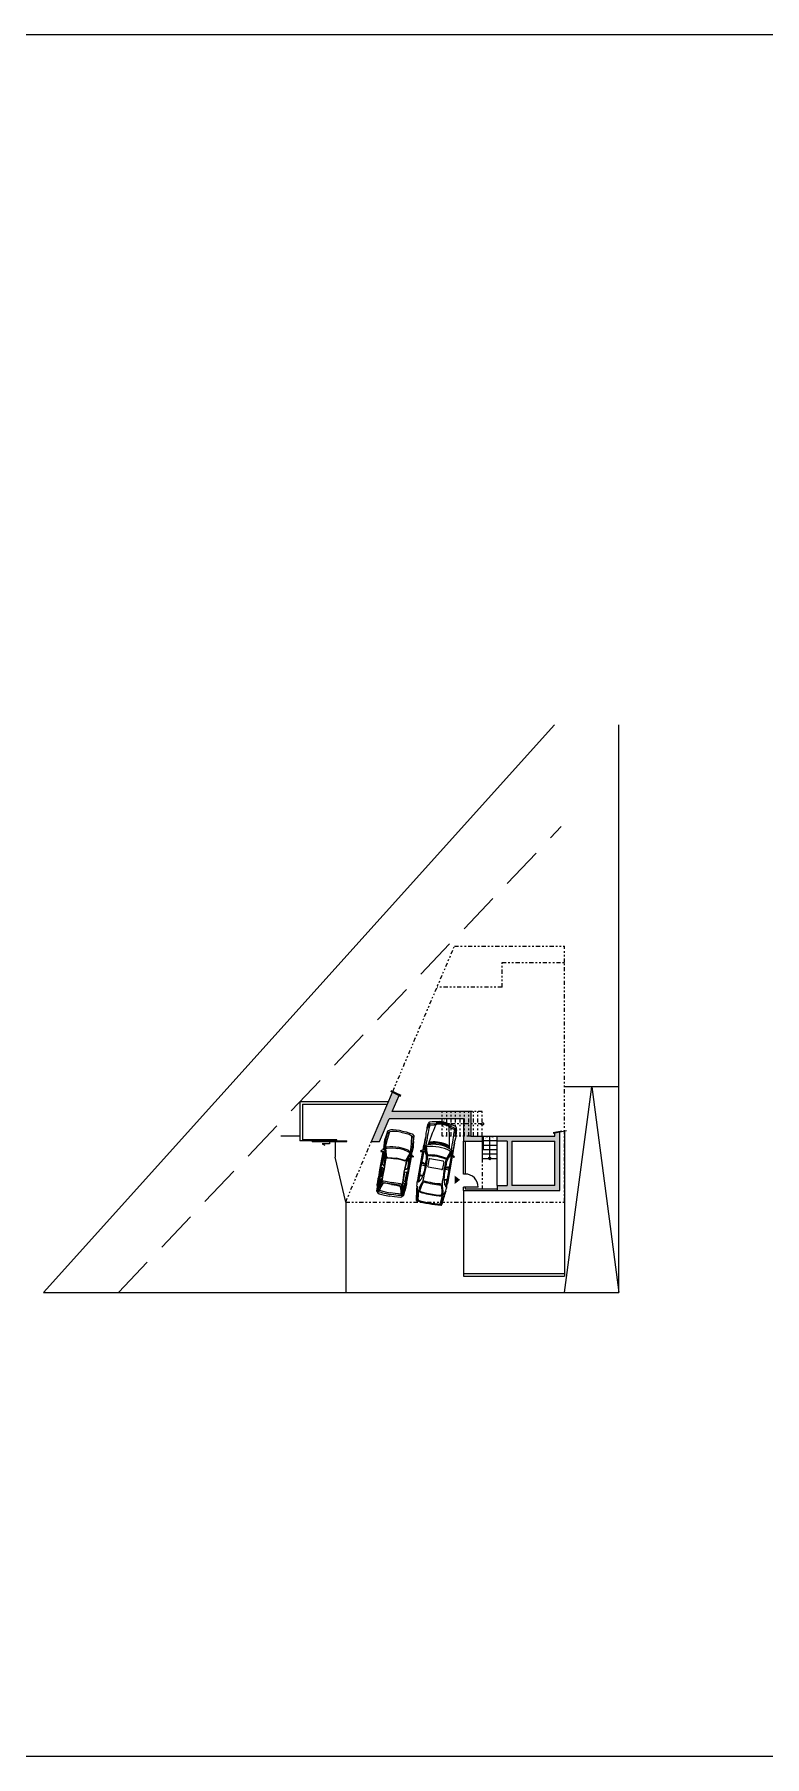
# Model space of a CAD drawing. Header units: millimetres. Extents: x 589 to 1175, y -455 to -172.
# Drawn here: x 969.8 to 1014.1, y -404.2 to -299.6 of the extents above; entities that cross this region are included whole.
import ezdxf

# ---------------------------------------------------------------- set-up
doc = ezdxf.new("R2010")
doc.units = ezdxf.units.MM
doc.linetypes.add('DASHED', pattern=[19.05, 12.7, -6.35])
doc.linetypes.add('DIVIDE', pattern=[1.25, 0.5, -0.25, 0, -0.25, 0, -0.25])
for name, color, linetype in [('dveře', 3, 'Continuous'), ('pohled', 4, 'Continuous'), ('SRAFA', 251, 'Continuous'), ('stafaz', 252, 'Continuous'), ('ZARIZOVAKY', 251, 'Continuous'), ('ZDIVO', 1, 'Continuous')]:
    doc.layers.add(name, color=color, linetype=linetype)

# ---------------------------------------------------------------- blocks, each defined once
blk = doc.blocks.new('SYM_AUTO_MERCEDES_MB100-O')
at = {"linetype": 'Continuous'}
for p, q in [((2, 25), (2, 25)), ((7, 0), (16, 0)), ((12, 37), (17, 38)), ((15, 39), (24, 76)), ((22, 0), (22, 3)), ((22, -3), (22, 0)), ((22, 0), (23, 0)), ((24, 76), (32, 77)), ((26, 50), (32, 77)), ((113, 89), (115, 90)), ((137, 56), (145, 57)), ((159, 90), (187, 90)), ((159, 89), (186, 89)), ((185, 87), (194, 103)), ((192, 85), (199, 101)), ((195, 76), (193, 85)), ((194, 89), (363, 90)), ((195, 90), (361, 91)), ((197, 104), (199, 103)), ((235, 41), (235, -41)), ((240, 46), (279, 46)), ((268, 62), (260, 86)), ((269, 90), (269, 86)), ((269, 86), (273, 62)), ((280, 62), (279, 86)), ((285, 41), (285, -41)), ((340, 65), (340, 85)), ((346, 85), (346, 66)), ((361, 91), (363, 90)), ((411, 89), (412, 90)), ((434, 73), (490, 68)), ((2, -25), (2, -25)), ((17, -38), (12, -37)), ((24, -76), (15, -39)), ((32, -77), (24, -76)), ((32, -77), (26, -50)), ((115, -90), (113, -89)), ((145, -57), (137, -56)), ((186, -89), (159, -89)), ((187, -90), (159, -90)), ((194, -103), (185, -87)), ((199, -101), (192, -85)), ((193, -85), (195, -76)), ((363, -90), (194, -89)), ((361, -91), (195, -90)), ((199, -103), (197, -104)), ((240, -46), (279, -46)), ((260, -86), (268, -62)), ((273, -62), (269, -86)), ((269, -86), (269, -90)), ((279, -86), (280, -62)), ((340, -85), (340, -65)), ((346, -66), (346, -85)), ((363, -90), (361, -91)), ((412, -90), (411, -89)), ((490, -68), (434, -73))]:
    blk.add_line(p, q, dxfattribs=at)
for points in [[(9, 34), (10, 35), (10, 36), (12, 37), (13, 38), (17, 40), (20, 42), (22, 43), (24, 45), (25, 48), (26, 50)], [(24, 76), (24, 78), (25, 79), (26, 80), (27, 82), (29, 82), (32, 83), (36, 84), (40, 85), (46, 85), (48, 86), (51, 87), (53, 88), (53, 89), (53, 89), (53, 90), (53, 90), (52, 91), (51, 91)], [(32, 77), (33, 78), (33, 79), (34, 80), (36, 81), (38, 81), (40, 82), (43, 82), (44, 83), (44, 83), (44, 83), (44, 84), (43, 84), (42, 85), (42, 85)], [(53, 89), (69, 90), (76, 91), (84, 91), (98, 90), (113, 89), (125, 89), (136, 89), (148, 89), (159, 89)], [(115, 90), (125, 90), (136, 90), (148, 90), (159, 90)], [(158, 79), (159, 80), (160, 81), (161, 83), (163, 83), (165, 84), (168, 84), (171, 84)], [(158, 79), (168, 77), (177, 75), (187, 72), (191, 71), (196, 69), (208, 64), (214, 61), (220, 59), (225, 58), (232, 56), (240, 56), (250, 56), (261, 56), (288, 56), (316, 57), (343, 58), (357, 58), (371, 59)], [(161, 89), (162, 88), (164, 87), (165, 87), (170, 85)], [(169, 74), (175, 72), (182, 71), (188, 69), (195, 66), (203, 63), (212, 60)], [(170, 85), (184, 80), (191, 78), (198, 75), (210, 69), (216, 67), (222, 65), (226, 64), (234, 63), (241, 62), (251, 62), (260, 62), (275, 62), (290, 62), (305, 62), (313, 62), (320, 63), (330, 64), (339, 65), (348, 67), (353, 68), (357, 69), (361, 70), (365, 72), (369, 74), (372, 75), (374, 76), (378, 79), (382, 81), (383, 83), (384, 83), (385, 85), (385, 86), (385, 87), (385, 87), (383, 88), (382, 88), (380, 88), (377, 89), (370, 89), (367, 89), (364, 90)], [(192, 85), (192, 83), (191, 81), (192, 79), (192, 78), (193, 77)], [(411, 89), (399, 90), (393, 91), (387, 91), (375, 90), (363, 90)], [(371, 59), (379, 61), (402, 68), (410, 71), (416, 72), (420, 72), (427, 73), (430, 73), (434, 73)], [(381, 56), (395, 60), (409, 64), (415, 65), (421, 66), (428, 67), (432, 67), (436, 67)], [(411, 89), (411, 89), (412, 88), (413, 87), (414, 86), (415, 86)], [(438, -72), (440, -70), (441, -68), (443, -65), (444, -62), (444, -58), (445, -53), (445, -48), (446, -36), (447, -23), (447, -12), (447, 0), (447, 12), (447, 23), (446, 36), (445, 48), (445, 55), (444, 58), (444, 62), (443, 65), (442, 67), (440, 70), (439, 71), (438, 72)], [(439, -65), (439, -63), (440, -60), (441, -57), (441, -53), (442, -48), (442, -35), (443, -23), (443, -12), (443, 0), (443, 12), (443, 23), (442, 35), (442, 48), (441, 53), (441, 57), (440, 61), (439, 63), (439, 65)], [(9, -34), (10, -35), (10, -36), (12, -37), (13, -38), (17, -40), (20, -42), (22, -43), (24, -45), (25, -48), (26, -50)], [(24, -76), (24, -78), (25, -79), (26, -80), (27, -82), (29, -82), (32, -83), (36, -84), (40, -85), (46, -85), (48, -86), (51, -87), (53, -88), (53, -89), (53, -89), (53, -90), (53, -90), (52, -91), (51, -91)], [(32, -77), (33, -78), (33, -79), (34, -80), (36, -81), (38, -81), (40, -82), (43, -82), (44, -83), (44, -83), (44, -83), (44, -84), (43, -84), (42, -85), (42, -85)], [(53, -89), (69, -90), (76, -91), (84, -91), (98, -90), (113, -89), (125, -89), (136, -89), (148, -89), (159, -89)], [(115, -90), (125, -90), (136, -90), (148, -90), (159, -90)], [(158, -79), (168, -77), (177, -75), (187, -72), (191, -71), (196, -69), (208, -64), (214, -61), (220, -59), (225, -58), (232, -56), (240, -56), (250, -56), (261, -56), (288, -56), (316, -57), (343, -58), (357, -58), (371, -59)], [(158, -79), (159, -80), (160, -81), (161, -83), (163, -83), (165, -84), (168, -84), (171, -84)], [(161, -89), (162, -88), (164, -87), (165, -87), (170, -85)], [(169, -74), (175, -72), (182, -71), (188, -69), (195, -66), (203, -63), (212, -60)], [(170, -85), (184, -80), (191, -78), (198, -75), (210, -69), (216, -67), (222, -65), (226, -64), (234, -63), (241, -62), (251, -62), (260, -62), (275, -62), (290, -62), (305, -62), (313, -62), (320, -63), (330, -64), (339, -65), (348, -67), (353, -68), (357, -69), (361, -70), (365, -72), (369, -74), (372, -75), (374, -76), (378, -79), (382, -81), (383, -83), (384, -83), (385, -85), (385, -86), (385, -87), (385, -87), (383, -88), (382, -88), (380, -88), (377, -89), (370, -89), (367, -89), (364, -90)], [(192, -85), (192, -83), (191, -81), (192, -79), (192, -78), (193, -77)], [(411, -89), (399, -90), (393, -91), (387, -91), (375, -90), (363, -90)], [(371, -59), (379, -61), (402, -68), (410, -71), (416, -72), (420, -72), (427, -73), (430, -73), (434, -73)], [(381, -56), (395, -60), (409, -64), (415, -65), (421, -66), (428, -67), (432, -67), (436, -67)], [(411, -89), (411, -89), (412, -88), (413, -87), (414, -86), (415, -86)]]:
    blk.add_lwpolyline(points, dxfattribs=at)
blk.add_lwpolyline([(22, 4), (22, 4), (22, 3), (21, 2), (21, 0), (21, -1), (21, -2), (22, -3), (22, -4), (23, -4), (23, -3), (23, -2), (23, 0), (23, 1), (23, 2), (23, 3), (22, 4)], close=True, dxfattribs=at)
for centre, radius, start, end in [((257, 0), 257, 174.6058, 185.3942), ((2, 24), 0.965, 119.9997, 174.6053), ((2, 26), 0.965, 300.0004, 354.1366), ((257, 0), 255, 162.1445, 174.1358), ((257, 0), 253, 171.9891, 188.0108), ((9, 35), 2.9, 103.3142, 171.9889), ((257, 0), 250, 172.2355, 187.7644), ((498, -2031), 2126, 99.4355, 103.3142), ((13, 33), 3.86, 104.9999, 172.2352), ((257, 0), 245, 171.1574, 188.8425), ((27, 74), 14, 137.6237, 162.1445), ((266, 0), 250, 171.6946, 188.3054), ((20, 81), 3.86, 112.2121, 137.6236), ((17, 36), 1.93, 351.6951, 464.9998), ((52, 1), 90.4, 90.7834, 112.2122), ((132, -2311), 2390, 89.3683, 92.388), ((336, 0), 210, 165.6395, 194.3605), ((336, 0), 207, 164.1727, 195.8273), ((336, 0), 203, 163.7512, 196.2488), ((138, 51), 5.79, 98.0001, 165.6394), ((322, 0), 182, 154.3187, 205.6813), ((424, 0), 269, 164.685, 195.3149), ((168, 70), 3.86, 77.927, 164.6849), ((264, -3637), 3723, 91.2871, 91.4313), ((181, 90), 4.83, 271.2868, 330), ((264, -3637), 3723, 88.1533, 91.1104), ((196, 102), 2.41, 60, 150), ((198, 102), 1.93, 334.9997, 420.0007), ((459, 0), 252, 167.0898, 192.9101), ((211, 57), 2.9, 347.0902, 425.6874), ((459, 0), 246, 166.1663, 193.8337), ((240, 41), 5.79, 90, 180), ((279, 41), 5.79, 0, 90), ((-163, 0), 537, 353.661, 366.339), ((382, 53), 2.9, 105.2363, 185.5695), ((-163, 0), 544, 354.4299, 365.5701), ((335, -896), 988, 80.724, 85.5324), ((335, -896), 984, 80.9706, 85.3527), ((436, 64), 2.9, 27.3005, 86.6664), ((489, 72), 4.83, 5.6921, 80.971), ((490, 63), 4.83, 4.9844, 85.0003), ((-233, 0), 730, 354.308, 365.692), ((494, 74), 5.79, 5.8269, 80.7242), ((-233, 0), 736, 354.1733, 365.8267), ((2, -24), 0.965, 185.3948, 240.0004), ((2, -26), 0.965, 5.8634, 59.9996), ((257, 0), 255, 185.8642, 197.8555), ((9, -35), 2.9, 188.0112, 256.6859), ((13, -33), 3.86, 187.7641, 254.9999), ((498, 2031), 2126, 256.6859, 260.5645), ((27, -74), 14, 197.8555, 222.3764), ((17, -36), 1.93, 254.9998, 368.3062), ((20, -81), 3.86, 222.3764, 247.7879), ((52, -1), 90.4, 247.7879, 269.2167), ((132, 2311), 2390, 267.6121, 270.6318), ((138, -51), 5.79, 194.3606, 262), ((168, -70), 3.86, 195.3151, 282.0731), ((264, 3637), 3723, 268.5688, 268.7129), ((181, -90), 4.83, 30, 88.7132), ((264, 3637), 3723, 268.8897, 271.8468), ((196, -102), 2.41, 210.0001, 300.0001), ((198, -102), 1.93, 299.9994, 385.0004), ((211, -57), 2.9, 294.3127, 372.9098), ((240, -41), 5.79, 180, 270), ((279, -41), 5.79, 270, 360), ((382, -53), 2.9, 174.4305, 254.7637), ((335, 896), 988, 274.4677, 279.276), ((335, 896), 984, 274.6473, 279.0294), ((436, -64), 2.9, 273.3337, 332.6995), ((490, -63), 4.83, 274.9998, 355.0156), ((489, -72), 4.83, 279.0291, 354.3079), ((494, -74), 5.79, 279.2759, 354.1731)]:
    blk.add_arc(centre, radius, start, end, dxfattribs=at)
blk = doc.blocks.new('SYM_ZUBEHOER_PKW_PKW_2')
at = {"linetype": 'Continuous'}
for p, q in [((-1, 335, 2), (-4, 312, 2)), ((0, 336, 2), (-1, 335, 2)), ((2, 315, 2), (-1, 265, 2)), ((1, 348, 2), (0, 336, 2)), ((4, 369, 2), (1, 348, 2)), ((3, 336, 2), (2, 315, 2)), ((5, 353, 2), (3, 336, 2)), ((16, 378, 2), (4, 369, 2)), ((9, 362, 2), (5, 353, 2)), ((11, 318, 2), (7, 263, 2)), ((18, 368, 2), (9, 362, 2)), ((17, 368, 2), (11, 318, 2)), ((22, 380, 2), (16, 378, 2)), ((34, 373, 2), (18, 368, 2)), ((36, 382, 2), (22, 380, 2)), ((58, 376, 2), (34, 373, 2)), ((54, 384, 2), (36, 382, 2)), ((76, 385, 2), (54, 384, 2)), ((85, 377, 2), (58, 376, 2)), ((85, 386, 2), (76, 385, 2)), ((85, 386, 2), (93, 385, 2)), ((85, 377, 2), (112, 376, 2)), ((93, 385, 2), (116, 384, 2)), ((112, 376, 2), (136, 373, 2)), ((116, 384, 2), (134, 382, 2)), ((134, 382, 2), (147, 380, 2)), ((136, 373, 2), (151, 368, 2)), ((147, 380, 2), (154, 378, 2)), ((151, 368, 2), (161, 362, 2)), ((153, 368, 2), (159, 318, 2)), ((154, 378, 2), (166, 369, 2)), ((159, 318, 2), (163, 263, 2)), ((161, 362, 2), (165, 353, 2)), ((165, 353, 2), (167, 336, 2)), ((166, 369, 2), (169, 348, 2)), ((167, 336, 2), (168, 315, 2)), ((168, 315, 2), (171, 265, 2)), ((169, 348, 2), (169, 336, 2)), ((169, 336, 2), (171, 335, 2)), ((171, 335, 2), (173, 312, 2)), ((-13, 247, 2), (-15, 241, 2)), ((-15, 241, 2), (2, 244, 2)), ((4, 253, 2), (-13, 247, 2)), ((-4, 312, 2), (-4, 298, 2)), ((-4, 298, 2), (-2, 276, 2)), ((-2, 274, 2), (-3, 268, 2)), ((-3, 268, 2), (-1, 266, 2)), ((-2, 228, 2), (-3, 172, 2)), ((-2, 276, 2), (-2, 274, 2)), ((-1, 266, 2), (-2, 251, 2)), ((-2, 243, 2), (-2, 228, 2)), ((-1, 263, 2), (5, 259, 2)), ((-1, 252, 2), (-1, 263, 2)), ((2, 244, 2), (8, 239, 2)), ((4, 242, 2), (3, 213, 2)), ((3, 213, 2), (3, 171, 2)), ((5, 258, 2), (4, 253, 2)), ((5, 259, 2), (21, 207, 2)), ((7, 262, 2), (20, 267, 2)), ((7, 263, 2), (14, 238, 2)), ((8, 268, 2), (14, 270, 2)), ((9, 231, 2), (8, 193, 2)), ((18, 203, 2), (9, 231, 2)), ((10, 263, 2), (15, 245, 2)), ((14, 270, 2), (17, 275, 2)), ((14, 238, 2), (22, 213, 2)), ((15, 245, 2), (21, 225, 2)), ((17, 275, 2), (35, 279, 2)), ((20, 267, 2), (49, 274, 2)), ((21, 225, 2), (25, 214, 2)), ((22, 213, 2), (25, 210, 2)), ((25, 214, 2), (28, 212, 2)), ((25, 210, 2), (28, 209, 2)), ((28, 212, 2), (32, 212, 2)), ((28, 209, 2), (53, 211, 2)), ((32, 212, 2), (60, 215, 2)), ((35, 279, 2), (53, 282, 2)), ((49, 274, 2), (72, 277, 2)), ((53, 282, 2), (70, 284, 2)), ((53, 211, 2), (85, 212, 2)), ((60, 215, 2), (85, 216, 2)), ((70, 284, 2), (85, 284, 2)), ((72, 277, 2), (85, 277, 2)), ((100, 284, 2), (85, 284, 2)), ((97, 277, 2), (85, 277, 2)), ((110, 215, 2), (85, 216, 2)), ((117, 211, 2), (85, 212, 2)), ((121, 274, 2), (97, 277, 2)), ((117, 282, 2), (100, 284, 2)), ((138, 212, 2), (110, 215, 2)), ((135, 279, 2), (117, 282, 2)), ((142, 209, 2), (117, 211, 2)), ((150, 267, 2), (121, 274, 2)), ((153, 275, 2), (135, 279, 2)), ((142, 212, 2), (138, 212, 2)), ((145, 214, 2), (142, 212, 2)), ((145, 210, 2), (142, 209, 2)), ((149, 225, 2), (145, 214, 2)), ((148, 213, 2), (145, 210, 2)), ((156, 238, 2), (148, 213, 2)), ((165, 259, 2), (149, 207, 2)), ((155, 245, 2), (149, 225, 2)), ((163, 262, 2), (150, 267, 2)), ((152, 203, 2), (161, 231, 2)), ((156, 270, 2), (153, 275, 2)), ((160, 263, 2), (155, 245, 2)), ((162, 268, 2), (156, 270, 2)), ((163, 263, 2), (156, 238, 2)), ((161, 231, 2), (162, 193, 2)), ((168, 244, 2), (162, 239, 2)), ((171, 263, 2), (165, 259, 2)), ((165, 258, 2), (166, 253, 2)), ((166, 253, 2), (183, 247, 2)), ((166, 242, 2), (167, 213, 2)), ((167, 213, 2), (167, 171, 2)), ((185, 241, 2), (168, 244, 2)), ((170, 252, 2), (171, 263, 2)), ((173, 268, 2), (171, 266, 2)), ((171, 266, 2), (172, 251, 2)), ((174, 298, 2), (172, 276, 2)), ((172, 276, 2), (172, 274, 2)), ((172, 274, 2), (173, 268, 2)), ((172, 243, 2), (172, 228, 2)), ((172, 228, 2), (172, 172, 2)), ((173, 312, 2), (174, 298, 2)), ((183, 247, 2), (185, 241, 2)), ((-3, 172, 2), (-3, 130, 2)), ((-3, 130, 2), (-2, 85, 2)), ((3, 171, 2), (3, 130, 2)), ((3, 130, 2), (3, 90, 2)), ((8, 193, 2), (7, 166, 2)), ((7, 166, 2), (14, 160, 2)), ((8, 146, 2), (8, 120, 2)), ((19, 142, 2), (8, 146, 2)), ((8, 120, 2), (9, 85, 2)), ((14, 160, 2), (19, 156, 2)), ((19, 195, 2), (18, 203, 2)), ((19, 175, 2), (19, 195, 2)), ((19, 156, 2), (19, 175, 2)), ((19, 115, 2), (19, 142, 2)), ((19, 91, 2), (19, 115, 2)), ((21, 207, 2), (23, 201, 2)), ((23, 201, 2), (23, 195, 2)), ((23, 195, 2), (24, 140, 2)), ((24, 140, 2), (23, 90, 2)), ((147, 195, 2), (146, 140, 2)), ((146, 140, 2), (147, 90, 2)), ((149, 207, 2), (147, 201, 2)), ((147, 201, 2), (147, 195, 2)), ((150, 175, 2), (151, 195, 2)), ((151, 156, 2), (150, 175, 2)), ((151, 195, 2), (152, 203, 2)), ((156, 160, 2), (151, 156, 2)), ((151, 142, 2), (162, 146, 2)), ((151, 115, 2), (151, 142, 2)), ((151, 91, 2), (151, 115, 2)), ((163, 166, 2), (156, 160, 2)), ((162, 120, 2), (161, 85, 2)), ((162, 193, 2), (163, 166, 2)), ((162, 146, 2), (162, 120, 2)), ((167, 171, 2), (167, 130, 2)), ((167, 130, 2), (167, 90, 2)), ((172, 130, 2), (171, 85, 2)), ((172, 172, 2), (172, 130, 2)), ((-2, 85, 2), (-3, 74, 2)), ((-3, 74, 2), (-3, 55, 2)), ((-3, 55, 2), (-3, 37, 2)), ((-3, 37, 2), (0, 25, 2)), ((-2, 88, 2), (0, 69, 2)), ((0, 69, 2), (3, 25, 2)), ((0, 25, 2), (2, 1, 2)), ((2, 1, 2), (12, -11, 2)), ((3, 90, 2), (4, 56, 2)), ((3, 25, 2), (5, 6, 2)), ((4, 56, 2), (7, 12, 2)), ((5, 6, 2), (14, -2, 2)), ((21, 59, 2), (6, 6, 2)), ((7, 4, 2), (15, 32, 2)), ((9, 85, 2), (19, 91, 2)), ((19, 79, 2), (9, 73, 2)), ((9, 73, 2), (9, 39, 2)), ((9, 39, 2), (18, 67, 2)), ((15, 32, 2), (24, 60, 2)), ((15, -2, 2), (19, 20, 2)), ((18, 67, 2), (19, 79, 2)), ((19, 20, 2), (29, 49, 2)), ((24, 28, 2), (19, 7, 2)), ((19, 7, 2), (33, 5, 2)), ((23, 73, 2), (21, 59, 2)), ((23, 90, 2), (23, 73, 2)), ((24, 60, 2), (28, 65, 2)), ((32, 50, 2), (24, 28, 2)), ((28, 65, 2), (35, 68, 2)), ((29, 49, 2), (33, 56, 2)), ((34, 53, 2), (32, 50, 2)), ((33, 56, 2), (39, 58, 2)), ((33, 5, 2), (55, 3, 2)), ((55, 55, 2), (34, 53, 2)), ((35, 68, 2), (85, 67, 2)), ((39, 58, 2), (61, 58, 2)), ((85, 55, 2), (55, 55, 2)), ((55, 3, 2), (85, 2, 2)), ((61, 58, 2), (85, 58, 2)), ((135, 68, 2), (85, 67, 2)), ((109, 58, 2), (85, 58, 2)), ((85, 55, 2), (115, 55, 2)), ((115, 3, 2), (85, 2, 2)), ((130, 58, 2), (109, 58, 2)), ((115, 55, 2), (135, 53, 2)), ((137, 5, 2), (115, 3, 2)), ((137, 56, 2), (130, 58, 2)), ((142, 65, 2), (135, 68, 2)), ((135, 53, 2), (138, 50, 2)), ((141, 49, 2), (137, 56, 2)), ((151, 7, 2), (137, 5, 2)), ((138, 50, 2), (146, 28, 2)), ((151, 20, 2), (141, 49, 2)), ((146, 60, 2), (142, 65, 2)), ((155, 32, 2), (146, 60, 2)), ((146, 28, 2), (151, 7, 2)), ((147, 90, 2), (147, 73, 2)), ((147, 73, 2), (149, 59, 2)), ((149, 59, 2), (164, 6, 2)), ((161, 85, 2), (151, 91, 2)), ((152, 67, 2), (151, 79, 2)), ((151, 79, 2), (161, 73, 2)), ((155, -2, 2), (151, 20, 2)), ((161, 39, 2), (152, 67, 2)), ((163, 4, 2), (155, 32, 2)), ((165, 6, 2), (156, -2, 2)), ((168, 1, 2), (158, -11, 2)), ((161, 73, 2), (161, 39, 2)), ((165, 56, 2), (163, 12, 2)), ((167, 90, 2), (165, 56, 2)), ((167, 25, 2), (165, 6, 2)), ((170, 69, 2), (167, 25, 2)), ((170, 25, 2), (168, 1, 2)), ((171, 88, 2), (170, 69, 2)), ((172, 37, 2), (170, 25, 2)), ((171, 85, 2), (173, 74, 2)), ((173, 55, 2), (172, 37, 2)), ((173, 74, 2), (173, 55, 2)), ((12, -11, 2), (20, -14, 2)), ((14, -2, 2), (35, -5, 2)), ((20, -14, 2), (53, -17, 2)), ((35, -5, 2), (36, -5, 2)), ((36, -5, 2), (61, -6, 2)), ((53, -17, 2), (85, -17, 2)), ((61, -6, 2), (85, -7, 2)), ((109, -6, 2), (85, -7, 2)), ((116, -17, 2), (85, -17, 2)), ((134, -5, 2), (109, -6, 2)), ((150, -14, 2), (116, -17, 2)), ((156, -2, 2), (134, -5, 2)), ((134, -5, 2), (134, -5, 2)), ((158, -11, 2), (150, -14, 2))]:
    blk.add_line(p, q, dxfattribs=at)
at = {"color": 5, "linetype": 'Continuous', "invisible_edges": 15}
for points in [[(-6, 255, 1), (1, 376, 1), (83, 392, 1)], [(-6, 255, 1), (83, 392, 1), (178, 255, 1)], [(83, 392, 1), (173, 370, 1), (178, 255, 1)], [(-5, 238, 1), (-6, 255, 1), (178, 255, 1)], [(178, 255, 1), (176, 236, 1), (-3, 8, 1), (-5, 238, 1)], [(176, 236, 1), (154, -18, 1), (-3, 8, 1)], [(176, 236, 1), (179, 36, 1), (154, -18, 1)], [(154, -18, 1), (12, -20, 1), (-3, 8, 1)]]:
    blk.add_3dface(points, dxfattribs=at)

msp = doc.modelspace()

# ---------------------------------------------------------------- hatches: boundary and pattern name
at = {"layer": 'SRAFA'}
h = msp.add_hatch(color=256, dxfattribs=at)
h.paths.add_polyline_path([(994.53, -365), (991.49, -365), (991.9, -364.03), (991.5, -363.83), (990.81, -365.45), (990.22, -366.83), (990.71, -366.83), (991.3, -365.45), (994.53, -365.45)])
h.paths.add_polyline_path([(994.8, -365), (994.53, -365), (994.53, -365.45), (994.8, -365.45)])
h.paths.add_polyline_path([(995.07, -365), (994.8, -365), (994.8, -365.45), (995.07, -365.45)])
h.paths.add_polyline_path([(995.34, -365), (995.07, -365), (995.07, -365.45), (995.34, -365.45)])
h.paths.add_polyline_path([(995.61, -365), (995.46, -365), (995.34, -365), (995.34, -365.45), (995.61, -365.45)])
h.paths.add_polyline_path([(995.88, -365), (995.61, -365), (995.61, -365.45), (995.81, -365.45), (995.81, -365.75), (995.88, -365.75)])
h.paths.add_polyline_path([(996.15, -365), (995.88, -365), (995.88, -365.75), (996.15, -365.75)])
h.paths.add_polyline_path([(996.26, -365), (996.15, -365), (996.15, -365.75), (996.26, -365.75)])
h.paths.add_polyline_path([(996.15, -365.75), (995.88, -365.75), (995.88, -366.5), (996.15, -366.5)])
h.paths.add_polyline_path([(995.88, -365.75), (995.81, -365.75), (995.81, -366.5), (995.88, -366.5)])
h.paths.add_polyline_path([(996.26, -365.75), (996.15, -365.75), (996.15, -366.5), (996.26, -366.5)])
h.paths.add_polyline_path([(996.96, -366.5), (996.26, -366.5), (995.81, -366.5), (995.81, -366.8), (996.96, -366.8)])
h.paths.add_polyline_path([(1001.66, -366.24), (1001.36, -366.3), (1001.36, -366.5), (997.86, -366.5), (997.86, -366.8), (998.46, -366.8), (998.46, -369.5), (997.86, -369.5), (997.86, -369.8), (1001.66, -369.8)])
h.paths.add_polyline_path([(998.76, -366.8), (1001.36, -366.8), (1001.36, -369.5), (998.76, -369.5)], flags=16)

# ---------------------------------------------------------------- linework, layer by layer
for p, q in [((992.01, -364.08), (991.4, -363.78)), ((992.03, -364.03), (991.42, -363.74)), ((1001.26, -366.27), (1001.8, -366.17)), ((1001.27, -366.32), (1002.08, -366.16))]:
    msp.add_line(p, q)
msp.add_lwpolyline([(898.93, -299.56), (1142.59, -299.56), (1110.67, -404.19), (898.93, -404.19)], close=True)
at = {"layer": 'dveře'}
for p, q in [((995.81, -368.8), (995.81, -366.8)), ((995.91, -366.8), (995.91, -368.8)), ((995.91, -368.8), (995.81, -368.8)), ((995.91, -369.6), (995.81, -369.6)), ((995.81, -369.8), (995.81, -369.6)), ((995.81, -369.8), (997.86, -369.8)), ((996.71, -369.6), (995.91, -369.6)), ((995.91, -369.6), (995.91, -369.7)), ((995.91, -369.7), (997.86, -369.7))]:
    msp.add_line(p, q, dxfattribs=at)
msp.add_arc((995.91, -369.6), 0.8, 0, 90, dxfattribs=at)
at = {"layer": 'pohled'}
for p, q in [((970.31, -376), (1001.35, -341.5)), ((1005.26, -376), (1005.26, -341.5)), ((996.96, -366.5), (997.86, -366.5)), ((996.96, -366.77), (997.86, -366.77)), ((996.96, -366.8), (996.96, -367.85)), ((996.96, -367.04), (997.86, -367.04)), ((997.01, -366.5), (997.01, -367.31)), ((997.41, -367.85), (997.41, -366.5)), ((997.86, -367.85), (997.86, -366.8)), ((996.96, -367.31), (997.86, -367.31)), ((996.96, -367.58), (997.86, -367.58)), ((996.96, -367.85), (997.86, -367.85)), ((970.31, -376), (1005.26, -376))]:
    msp.add_line(p, q, dxfattribs=at)
at = {"layer": 'pohled', "linetype": 'DASHED', "ltscale": 0.2}
msp.add_line((974.86, -376), (1001.76, -347.68), dxfattribs=at)
at = {"layer": 'pohled', "linetype": 'DIVIDE', "ltscale": 0.5}
for p, q in [((991.52, -363.78), (995.27, -354.95)), ((995.27, -354.95), (1001.96, -354.95)), ((1001.96, -355.95), (1001.96, -354.95)), ((998.16, -357.45), (998.16, -355.95)), ((998.16, -355.95), (1001.96, -355.95)), ((1001.96, -370.5), (1001.96, -355.95)), ((998.16, -357.45), (994.21, -357.45)), ((994.53, -366.5), (994.53, -365)), ((994.8, -366.5), (994.8, -365)), ((995.07, -366.5), (995.07, -365)), ((995.34, -366.5), (995.34, -365)), ((996.96, -365), (995.46, -365)), ((995.61, -366.5), (995.61, -365)), ((995.88, -366.5), (995.88, -365)), ((996.15, -366.5), (996.15, -365)), ((996.42, -366.5), (996.42, -365)), ((996.69, -366.5), (996.69, -365)), ((996.96, -366.5), (996.96, -365)), ((996.96, -365.75), (994.53, -365.75)), ((988.66, -370.5), (990.22, -366.83)), ((996.26, -366.5), (994.53, -366.5)), ((996.96, -367.85), (996.96, -369.7)), ((988.66, -370.5), (1001.96, -370.5))]:
    msp.add_line(p, q, dxfattribs=at)
at = {"layer": 'pohled', "linetype": 'DIVIDE', "ltscale": 0.5, "const_width": 0.02}
msp.add_lwpolyline([(994.66, -366.01), (994.53, -365.75), (994.66, -365.49)], dxfattribs=at)
at = {"layer": 'pohled', "linetype": 'DIVIDE', "ltscale": 0.5}
msp.add_circle((996.96, -365.75), 0.0768, dxfattribs=at)
at = {"layer": 'pohled'}
msp.add_circle((997.41, -367.85), 0.0768, dxfattribs=at)
at = {"layer": 'stafaz', "linetype": 'Continuous'}
for p, q in [((1001.96, -376), (1003.61, -363.5)), ((1005.26, -363.5), (1001.96, -363.5)), ((1003.61, -363.5), (1005.26, -376)), ((985.88, -364.4), (991.26, -364.4)), ((985.88, -364.4), (985.88, -366.78)), ((986.03, -364.55), (986.03, -366.78)), ((986.03, -364.55), (991.19, -364.55)), ((1001.96, -366.19), (1001.96, -375)), ((985.88, -366.5), (984.72, -366.5)), ((988.13, -366.78), (985.88, -366.78)), ((988.13, -366.73), (986.03, -366.73)), ((986.63, -366.78), (988.73, -366.78)), ((986.63, -366.83), (986.63, -366.78)), ((986.63, -366.83), (988.73, -366.83)), ((988.03, -366.83), (988.03, -367.78)), ((988.13, -366.78), (988.13, -366.73)), ((988.73, -366.83), (988.73, -366.78)), ((988.66, -370.5), (988.03, -367.78)), ((995.81, -369.8), (995.81, -375)), ((988.66, -370.5), (988.66, -376)), ((995.81, -374.85), (1001.96, -374.85)), ((995.81, -375), (1001.96, -375))]:
    msp.add_line(p, q, dxfattribs=at)
msp.add_lwpolyline([(987.68, -366.87), (987.68, -366.96), (987.24, -366.96), (987.39, -367.04)], dxfattribs=at)
msp.add_lwpolyline([(995.61, -369.15, 0, 0.5, 0), (995.29, -369.15, 0, 0, 0)], format="xyseb", dxfattribs=at)
at = {"layer": 'ZARIZOVAKY', "linetype": 'Continuous', "lineweight": 0}
msp.add_line((997.86, -369.5), (997.86, -367.85), dxfattribs=at)
at = {"layer": 'ZDIVO'}
for p, q in [((990.81, -365.45), (991.5, -363.83)), ((991.49, -365), (991.9, -364.03)), ((996.26, -365), (991.49, -365)), ((996.26, -365), (996.26, -366.5)), ((990.22, -366.83), (990.81, -365.45)), ((990.71, -366.83), (991.3, -365.45)), ((995.81, -365.45), (991.3, -365.45)), ((995.81, -365.45), (995.81, -366.8)), ((990.22, -366.83), (990.71, -366.83)), ((995.81, -366.8), (996.96, -366.8)), ((996.26, -366.5), (996.96, -366.5)), ((996.96, -366.5), (996.96, -366.8)), ((997.86, -366.5), (1001.36, -366.5)), ((997.86, -366.8), (997.86, -366.5)), ((998.46, -366.8), (997.86, -366.8)), ((998.46, -366.8), (998.46, -369.5)), ((998.76, -366.8), (1001.36, -366.8)), ((998.76, -366.8), (998.76, -369.5)), ((1001.36, -366.5), (1001.36, -366.3)), ((1001.36, -369.5), (1001.36, -366.8)), ((1001.66, -369.8), (1001.66, -366.24)), ((997.86, -369.5), (997.86, -369.8)), ((997.86, -369.5), (998.46, -369.5)), ((997.86, -369.8), (1001.66, -369.8)), ((1001.36, -369.5), (998.76, -369.5))]:
    msp.add_line(p, q, dxfattribs=at)
at = {"layer": 'ZDIVO', "const_width": 0.02}
msp.add_lwpolyline([(997.67, -366.62), (997.41, -366.5), (997.15, -366.62)], dxfattribs=at)

# ---------------------------------------------------------------- block references
at = {"layer": 'stafaz', "linetype": 'Continuous', "zscale": 0.01}
for name, p, xscale, yscale, rotation in [('SYM_ZUBEHOER_PKW_PKW_2', (990.52, -369.82, -0.02), 0.01000000000000001, 0.01, 350.0000000000001), ('SYM_AUTO_MERCEDES_MB100-O', (994.58, -365.64), 0.009999999999999998, 0.009999999999999997, 260.0000000000075)]:
    msp.add_blockref(name, p, dxfattribs=dict(at, xscale=xscale, yscale=yscale, rotation=rotation))

doc.saveas('drawing.dxf')
